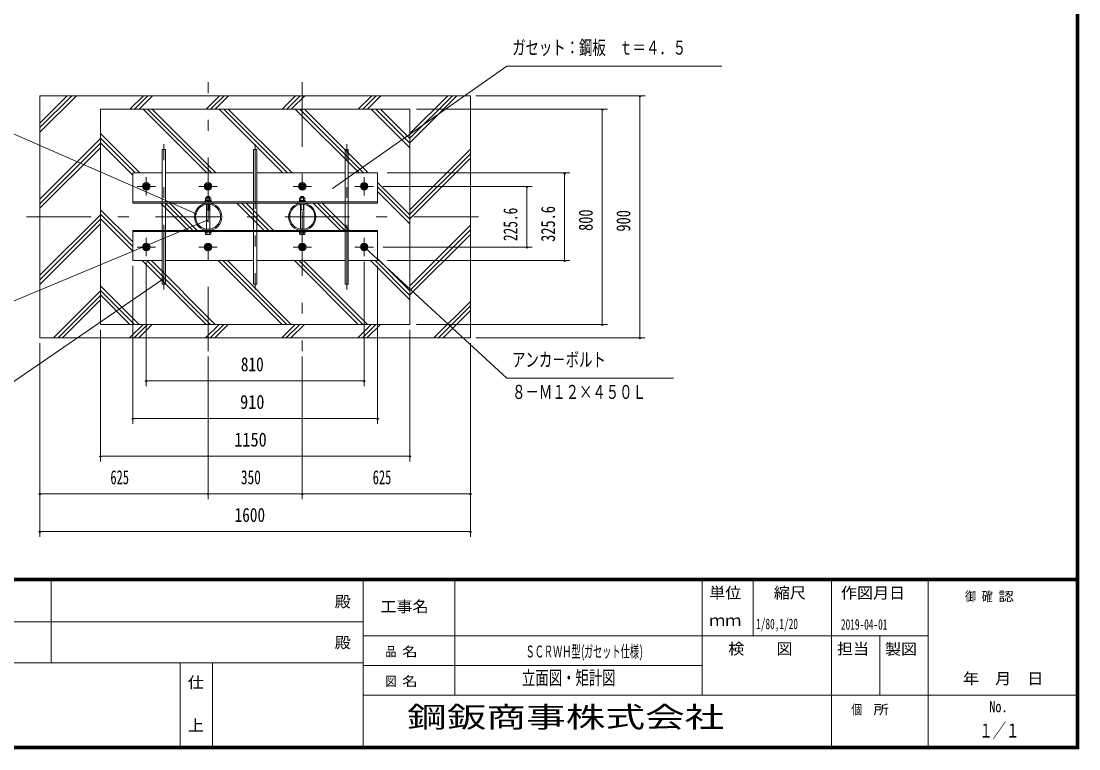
# Model space of a CAD drawing. Units: millimetres, scale not verified, with parts at other scales. Extents: x -34436 to 34436, y -16161 to 16159.
# Drawn here: x 18710 to 34436, y -16161 to -5341 of the extents above; entities that cross this region are included whole.
import ezdxf
from ezdxf.enums import TextEntityAlignment as Align

# ---------------------------------------------------------------- set-up
doc = ezdxf.new("R2010")
doc.units = ezdxf.units.MM
doc.header["$LTSCALE"] = 80
doc.linetypes.add('USER3', pattern=[24, 12, -5, 2, -5])
doc.layers.add('0-1_0-F1TEXT', color=7, linetype='Continuous')
doc.layers.add('0-E_2-5DIM', color=7, linetype='Continuous')
for name, color, linetype, lineweight in [('0-6_2-02BOLD', 7, 'Continuous', 18), ('0-8_2-22CENTER', 3, 'USER3', 18), ('0-9_2-42THIN', 4, 'Continuous', 18), ('0-A_2-52DIM', 3, 'Continuous', 18), ('0-B_2-62HATCH', 2, 'Continuous', 18), ('0-C_F-F1PAPER', 5, 'Continuous', 18)]:
    doc.layers.add(name, color=color, linetype=linetype, lineweight=lineweight)
doc.styles.add('ＭＳ ゴシック', font='')
doc.styles.get('ＭＳ ゴシック').set_extended_font_data('MS Gothic')

msp = doc.modelspace()

# ---------------------------------------------------------------- linework, layer by layer
at = {"layer": '0-6_2-02BOLD'}
for p, q in [((20854.1, -7597.9), (22166.11, -7597.9)), ((22214.11, -7597.9), (23526.12, -7597.9)), ((21514.1, -7955.38), (21466.1, -7955.38)), ((21470.47, -8006.69), (21470.47, -7970.31)), ((21478.11, -8018.69), (21490.11, -8006.69)), ((21502.1, -8006.69), (21490.11, -8018.69)), ((21509.73, -7970.31), (21509.73, -8006.69)), ((22870.48, -8006.69), (22870.48, -7970.31)), ((22890.11, -8018.69), (22878.11, -8006.69)), ((22890.11, -8006.69), (22902.1, -8018.69)), ((22909.74, -7970.31), (22909.74, -8006.69)), ((22914.1, -7955.38), (22914.1, -7966.7)), ((20370.1, -8027.9), (24010.11, -8027.9)), ((20806.1, -8045.9), (20806.1, -8452.3)), ((20854.1, -8452.3), (20854.1, -8045.9)), ((21466.1, -8064.25), (21466.1, -8433.95)), ((21466.1, -8147.38), (21514.1, -8147.38)), ((21514.1, -8433.95), (21514.1, -8064.25)), ((22166.11, -8452.3), (22166.11, -8045.9)), ((22214.11, -8045.9), (22214.11, -8452.3)), ((22866.11, -8064.25), (22866.11, -8433.95)), ((22914.1, -8147.38), (22866.11, -8147.38)), ((22914.1, -8433.95), (22914.1, -8064.25)), ((23526.12, -8045.9), (23526.12, -8452.3)), ((23574.12, -8452.3), (23574.12, -8045.9)), ((24010.11, -8470.3), (20370.1, -8470.3)), ((21470.47, -8479.5), (21470.47, -8507.88)), ((21509.73, -8507.88), (21509.73, -8479.5)), ((22842.11, -8479.5), (22842.11, -8470.3)), ((22870.48, -8479.5), (22870.48, -8507.88)), ((22909.74, -8479.5), (22909.74, -8507.88)), ((20854.1, -8900.3), (22166.11, -8900.3)), ((22214.11, -8900.3), (23526.12, -8900.3)), ((23574.12, -8900.3), (24010.11, -8900.3))]:
    msp.add_line(p, q, dxfattribs=at)
for points in [[(25390.11, -10049.1), (25390.11, -6449.1), (18990.1, -6449.1), (18990.1, -10049.1)], [(24490.1, -9849.1), (24490.1, -6649.1), (19890.11, -6649.1), (19890.11, -9849.1)], [(20589.74, -7763.9), (20550.48, -7763.9), (20530.85, -7797.9), (20550.48, -7831.9), (20589.74, -7831.9), (20609.37, -7797.9)], [(21470.47, -7831.9), (21450.84, -7797.9), (21470.47, -7763.9), (21509.73, -7763.9), (21529.36, -7797.9), (21509.73, -7831.9)], [(22870.48, -7831.9), (22909.74, -7831.9), (22929.37, -7797.9), (22909.74, -7763.9), (22870.48, -7763.9), (22850.85, -7797.9)], [(23829.73, -7831.9), (23790.47, -7831.9), (23770.84, -7797.9), (23790.47, -7763.9), (23829.73, -7763.9), (23849.36, -7797.9)], [(20550.48, -8666.3), (20530.85, -8700.3), (20550.48, -8734.3), (20589.74, -8734.3), (20609.37, -8700.3), (20589.74, -8666.3)], [(21470.47, -8666.3), (21450.84, -8700.3), (21470.47, -8734.3), (21509.73, -8734.3), (21529.36, -8700.3), (21509.73, -8666.3)], [(22909.74, -8666.3), (22929.37, -8700.3), (22909.74, -8734.3), (22870.48, -8734.3), (22850.85, -8700.3), (22870.48, -8666.3)], [(23829.73, -8734.3), (23790.47, -8734.3), (23770.84, -8700.3), (23790.47, -8666.3), (23829.73, -8666.3), (23849.36, -8700.3)]]:
    msp.add_lwpolyline(points, close=True, dxfattribs=at)
for points in [[(20854.1, -8027.9), (20854.1, -7249.1), (20806.1, -7249.1), (20806.1, -8027.9)], [(22166.11, -8027.9), (22166.11, -7249.1), (22214.11, -7249.1), (22214.11, -8027.9)], [(23574.12, -8027.9), (23574.12, -7249.1), (23526.12, -7249.1), (23526.12, -8027.9)], [(23574.12, -7597.9), (24010.11, -7597.9), (24010.11, -8045.9), (20370.1, -8045.9), (20370.1, -7597.9), (20806.1, -7597.9)], [(21538.1, -8027.9), (21538.1, -8018.69), (21442.11, -8018.69), (21442.11, -8027.9)], [(21447.1, -8018.69), (21447.1, -8006.69), (21533.1, -8006.69), (21533.1, -8018.69)], [(21529.36, -8006.69), (21529.36, -7970.31), (21523.1, -7966.7), (21457.11, -7966.7), (21450.84, -7970.31), (21450.84, -8006.69)], [(21466.1, -7966.7), (21466.1, -7955.38), (21474.1, -7947.38), (21506.11, -7947.38), (21514.1, -7955.38), (21514.1, -7966.7)], [(22938.11, -8027.9), (22938.11, -8018.69), (22842.11, -8018.69), (22842.11, -8027.9)], [(22847.1, -8018.69), (22847.1, -8006.69), (22933.11, -8006.69), (22933.11, -8018.69)], [(22929.37, -8006.69), (22929.37, -7970.31), (22923.1, -7966.7), (22857.1, -7966.7), (22850.85, -7970.31), (22850.85, -8006.69)], [(22866.11, -7966.7), (22866.11, -7955.38), (22914.1, -7955.38), (22906.11, -7947.38), (22874.11, -7947.38), (22866.11, -7955.38)], [(24010.11, -8900.3), (24010.11, -8452.3), (20370.1, -8452.3), (20370.1, -8900.3), (20806.1, -8900.3)], [(20806.1, -8470.3), (20806.1, -9249.1), (20854.1, -9249.1), (20854.1, -8470.3)], [(21442.11, -8470.3), (21442.11, -8479.5), (21538.1, -8479.5), (21538.1, -8470.3)], [(21529.36, -8479.5), (21529.36, -8507.88), (21523.1, -8511.5), (21457.11, -8511.5), (21450.84, -8507.88), (21450.84, -8479.5)], [(22214.11, -8470.3), (22214.11, -9249.1), (22166.11, -9249.1), (22166.11, -8470.3)], [(22842.11, -8479.5), (22938.11, -8479.5), (22938.11, -8470.3)], [(22857.1, -8511.5), (22850.85, -8507.88), (22850.85, -8479.5)], [(22929.37, -8479.5), (22929.37, -8507.88), (22923.1, -8511.5), (22857.1, -8511.5)], [(23526.12, -8470.3), (23526.12, -9249.1), (23574.12, -9249.1), (23574.12, -8470.3)]]:
    msp.add_lwpolyline(points, dxfattribs=at)
for centre, radius in [((20570.11, -7797.9), 56), ((20570.11, -7797.9), 43), ((20570.11, -7797.9), 33), ((20570.11, -7797.9), 24), ((21490.11, -7797.9), 56), ((21490.11, -7797.9), 43), ((21490.11, -7797.9), 33), ((21490.11, -7797.9), 24), ((22890.11, -7797.9), 56), ((22890.11, -7797.9), 43), ((22890.11, -7797.9), 33), ((22890.11, -7797.9), 24), ((23810.1, -7797.9), 56), ((23810.1, -7797.9), 43), ((23810.1, -7797.9), 33), ((23810.1, -7797.9), 24), ((21490.11, -8249.1), 203.2), ((21490.11, -8249.1), 186.4), ((22890.11, -8249.1), 203.2), ((22890.11, -8249.1), 186.4), ((20570.11, -8700.3), 56), ((21490.11, -8700.3), 56), ((22890.11, -8700.3), 56), ((23810.1, -8700.3), 56), ((20570.11, -8700.3), 43), ((20570.11, -8700.3), 33), ((20570.11, -8700.3), 24), ((21490.11, -8700.3), 43), ((21490.11, -8700.3), 33), ((21490.11, -8700.3), 24), ((22890.11, -8700.3), 43), ((22890.11, -8700.3), 33), ((22890.11, -8700.3), 24), ((23810.1, -8700.3), 43), ((23810.1, -8700.3), 33), ((23810.1, -8700.3), 24)]:
    msp.add_circle(centre, radius, dxfattribs=at)
for centre, radius, start, end in [((21460.66, -7981.84), 15.13, 49.57008, 90), ((21490.11, -8021.81), 55.12, 69.13591, 110.86404), ((21519.55, -7981.84), 15.13, 90, 130.42987), ((22860.65, -7981.84), 15.13, 49.5701, 90), ((22890.11, -8021.81), 55.12, 69.13593, 110.86406), ((22919.55, -7981.84), 15.13, 90, 130.42989), ((21460.66, -8496.36), 15.13, 270, 310.42987), ((21490.11, -8456.38), 55.12, 249.13591, 290.86404), ((21519.55, -8496.36), 15.13, 229.57008, 270), ((22860.65, -8496.36), 15.13, 270, 310.42989), ((22890.11, -8456.38), 55.12, 249.13593, 290.86406), ((22919.55, -8496.36), 15.13, 229.5701, 270)]:
    msp.add_arc(centre, radius, start, end, dxfattribs=at)
at = {"layer": '0-8_2-22CENTER'}
for p, q in [((21490.11, -10249.1), (21490.11, -6249.1)), ((22890.11, -6249.1), (22890.11, -10249.1)), ((20830.1, -9329.1), (20830.1, -7169.1)), ((22190.11, -7169.1), (22190.11, -9329.1)), ((23550.12, -9329.1), (23550.12, -7169.1)), ((20570.11, -7661.32), (20570.11, -7934.48)), ((23810.1, -7934.48), (23810.1, -7661.32)), ((20706.68, -7797.9), (20433.52, -7797.9)), ((21353.53, -7797.9), (21626.68, -7797.9)), ((23026.68, -7797.9), (22753.53, -7797.9)), ((23946.69, -7797.9), (23673.53, -7797.9)), ((18790.1, -8249.1), (25590.11, -8249.1)), ((20570.11, -8836.88), (20570.11, -8563.72)), ((23810.1, -8563.72), (23810.1, -8836.88)), ((20706.68, -8700.3), (20433.52, -8700.3)), ((21626.68, -8700.3), (21353.53, -8700.3)), ((22753.53, -8700.3), (23026.68, -8700.3)), ((23946.69, -8700.3), (23673.53, -8700.3))]:
    msp.add_line(p, q, dxfattribs=at)
at = {"layer": '0-9_2-42THIN'}
for p, q in [((21472.11, -7949.38), (21472.11, -7966.7)), ((21508.11, -7966.7), (21508.11, -7949.38)), ((22872.1, -7949.38), (22872.1, -7966.7)), ((22908.1, -7966.7), (22908.1, -7949.38))]:
    msp.add_line(p, q, dxfattribs=at)
for points in [[(21466.1, -8157.77), (21472.11, -8147.38), (21472.11, -8063.57)], [(21508.11, -8063.57), (21508.11, -8147.38), (21514.1, -8157.77)], [(22872.1, -8063.57), (22872.1, -8147.38), (22866.11, -8157.77)], [(22914.1, -8157.77), (22908.1, -8147.38), (22908.1, -8063.57)]]:
    msp.add_lwpolyline(points, dxfattribs=at)
for centre in [(20570.11, -7797.9), (21490.11, -7797.9), (22890.11, -7797.9), (23810.1, -7797.9), (20570.11, -8700.3), (21490.11, -8700.3), (22890.11, -8700.3), (23810.1, -8700.3)]:
    msp.add_circle(centre, 18, dxfattribs=at)
at = {"layer": '0-A_2-52DIM'}
for p, q in [((17570.11, -6569.1), (21301.24, -8199.58)), ((25470.11, -6449.1), (27990.12, -6449.1)), ((27926.12, -6449.1), (27894.12, -6449.1)), ((27910.12, -6449.1), (27910.12, -10049.1)), ((27430.12, -6649.1), (24586.9, -6649.1)), ((27366.12, -6649.1), (27334.12, -6649.1)), ((27350.12, -9849.1), (27350.12, -6649.1)), ((26870.11, -7597.9), (24154.41, -7597.9)), ((26806.12, -7597.9), (26774.12, -7597.9)), ((26790.12, -8900.3), (26790.12, -7597.9)), ((24090.99, -7797.9), (26310.12, -7797.9)), ((26246.12, -7797.9), (26214.12, -7797.9)), ((26230.12, -7797.9), (26230.12, -8700.3)), ((21317.24, -8199.58), (21285.24, -8199.58)), ((21493.24, -8297.93), (21461.24, -8297.93)), ((25930.11, -10649.1), (23819.95, -8708.42)), ((26310.12, -8700.3), (24090.99, -8700.3)), ((26246.12, -8700.3), (26214.12, -8700.3)), ((20570.11, -10769.1), (20570.11, -8916.88)), ((23810.1, -8916.88), (23810.1, -10769.1)), ((24154.41, -8900.3), (26870.11, -8900.3)), ((26806.12, -8900.3), (26774.12, -8900.3)), ((20370.1, -8980.3), (20370.1, -11329.1)), ((24010.11, -11329.1), (24010.11, -8980.3)), ((20831.26, -9175.67), (20799.26, -9175.67)), ((24586.9, -9849.1), (27430.12, -9849.1)), ((27366.12, -9849.1), (27334.12, -9849.1)), ((19890.11, -9929.1), (19890.11, -11889.1)), ((24490.1, -11889.1), (24490.1, -9929.1)), ((27990.12, -10049.1), (25470.11, -10049.1)), ((27926.12, -10049.1), (27894.12, -10049.1)), ((18990.1, -13009.1), (18990.1, -10129.1)), ((25390.11, -10129.1), (25390.11, -13009.1)), ((21490.11, -12449.1), (21490.11, -10329.1)), ((22890.11, -10329.1), (22890.11, -12449.1)), ((20586.11, -10689.1), (20554.11, -10689.1)), ((23810.1, -10689.1), (20570.11, -10689.1)), ((23826.1, -10689.1), (23794.1, -10689.1)), ((25930.11, -10649.1), (28410.12, -10649.1)), ((20386.1, -11249.1), (20354.1, -11249.1)), ((20370.1, -11249.1), (24010.11, -11249.1)), ((24026.12, -11249.1), (23994.12, -11249.1)), ((19906.11, -11809.1), (19874.11, -11809.1)), ((19890.11, -11809.1), (24490.11, -11809.1)), ((24506.11, -11809.1), (24474.11, -11809.1)), ((19006.1, -12369.1), (18974.1, -12369.1)), ((18990.1, -12369.1), (25390.11, -12369.1)), ((21506.1, -12369.1), (21474.1, -12369.1)), ((22906.11, -12369.1), (22874.11, -12369.1)), ((25406.12, -12369.1), (25374.12, -12369.1)), ((19006.1, -12929.1), (18974.1, -12929.1)), ((25390.11, -12929.1), (18990.1, -12929.1)), ((25406.12, -12929.1), (25374.12, -12929.1))]:
    msp.add_line(p, q, dxfattribs=at)
for points in [[(23341.3, -7829.8), (25930.11, -6009.09), (29130.11, -6009.09)], [(21477.24, -8297.93), (17570.11, -9929.1), (14850.1, -9929.1)], [(15068.76, -11418.33), (17548.76, -11418.33), (20815.26, -9175.67)]]:
    msp.add_lwpolyline(points, dxfattribs=at)
for centre in [(27910.12, -6449.1), (27350.12, -6649.1), (26790.12, -7597.9), (26230.12, -7797.9), (21301.24, -8199.58), (21477.24, -8297.93), (26230.12, -8700.3), (26790.12, -8900.3), (20815.26, -9175.67), (27350.12, -9849.1), (27910.12, -10049.1), (20570.11, -10689.1), (23810.1, -10689.1), (20370.1, -11249.1), (24010.12, -11249.1), (19890.11, -11809.1), (24490.11, -11809.1), (18990.1, -12369.1), (21490.1, -12369.1), (22890.11, -12369.1), (25390.12, -12369.1), (18990.1, -12929.1), (25390.12, -12929.1)]:
    msp.add_arc(centre, 16, 180, 0, dxfattribs=at)
at = {"layer": '0-B_2-62HATCH'}
for p, q in [((19532.51, -6449.1), (18990.1, -6991.51)), ((18990.1, -6923.63), (19464.62, -6449.1)), ((19396.74, -6449.1), (18990.1, -6855.75)), ((20328.11, -6649.1), (20528.11, -6449.1)), ((20596, -6449.1), (20395.99, -6649.1)), ((20463.87, -6649.1), (20663.88, -6449.1)), ((21459.48, -6649.1), (21659.48, -6449.1)), ((21727.36, -6449.1), (21527.37, -6649.1)), ((21795.25, -6449.1), (21595.24, -6649.1)), ((22590.85, -6649.1), (22790.86, -6449.1)), ((22858.74, -6449.1), (22658.74, -6649.1)), ((22726.62, -6649.1), (22926.62, -6449.1)), ((23722.22, -6649.1), (23922.23, -6449.1)), ((23990.11, -6449.1), (23790.11, -6649.1)), ((23857.99, -6649.1), (24057.99, -6449.1)), ((24490.1, -7080.48), (25121.48, -6449.1)), ((25189.36, -6449.1), (24490.1, -7148.36)), ((24490.1, -7012.6), (25053.6, -6449.1)), ((21471.02, -7597.9), (20522.22, -6649.1)), ((20590.11, -6649.1), (21538.9, -7597.9)), ((21606.78, -7597.9), (20657.99, -6649.1)), ((21653.59, -6649.1), (22602.39, -7597.9)), ((22670.28, -7597.9), (21721.47, -6649.1)), ((21789.36, -6649.1), (22738.16, -7597.9)), ((23733.76, -7597.9), (22784.96, -6649.1)), ((22852.84, -6649.1), (23801.65, -7597.9)), ((23869.53, -7597.9), (22920.73, -6649.1)), ((23916.34, -6649.1), (24490.1, -7222.87)), ((24490.1, -7154.99), (23984.21, -6649.1)), ((24052.1, -6649.1), (24490.1, -7087.1)), ((19890.11, -7012.6), (20475.41, -7597.9)), ((19890.11, -7087.11), (18990.1, -7987.12)), ((18990.1, -8055), (19890.11, -7154.99)), ((18990.1, -8122.88), (19890.11, -7222.87)), ((20407.53, -7597.9), (19890.11, -7080.47)), ((19890.11, -7148.36), (20370.1, -7628.35)), ((25390.11, -7243.95), (24490.1, -8143.96)), ((24490.1, -8211.84), (25390.11, -7311.84)), ((25390.11, -7379.72), (24490.1, -8279.73)), ((24490.1, -8218.48), (24010.11, -7738.48)), ((24490.1, -8286.36), (24010.11, -7806.37)), ((24010.11, -7874.25), (24490.1, -8354.24)), ((20370.1, -8623.95), (19890.11, -8143.96)), ((20787.65, -8045.9), (21194.05, -8452.3)), ((21261.93, -8452.3), (20855.53, -8045.9)), ((20923.41, -8045.9), (21329.81, -8452.3)), ((22325.42, -8452.3), (21919.02, -8045.9)), ((21986.9, -8045.9), (22393.3, -8452.3)), ((22461.18, -8452.3), (22054.78, -8045.9)), ((23050.39, -8045.9), (23456.79, -8452.3)), ((23524.68, -8452.3), (23118.27, -8045.9)), ((23186.16, -8045.9), (23592.56, -8452.3)), ((18990.1, -9118.49), (19890.11, -8218.48)), ((19890.11, -8286.36), (18990.1, -9186.37)), ((19890.11, -8211.84), (20370.1, -8691.84)), ((20370.1, -8759.72), (19890.11, -8279.73)), ((19890.11, -8354.24), (18990.1, -9254.25)), ((24490.1, -9275.34), (25390.11, -8375.33)), ((24490.1, -9343.22), (25390.11, -8443.21)), ((25390.11, -8511.09), (24490.1, -9411.1)), ((21459.48, -9849.1), (20510.68, -8900.3)), ((20578.56, -8900.3), (21527.36, -9849.1)), ((21595.24, -9849.1), (20646.44, -8900.3)), ((21642.05, -8900.3), (22590.85, -9849.1)), ((22658.73, -9849.1), (21709.93, -8900.3)), ((21777.81, -8900.3), (22726.62, -9849.1)), ((23722.22, -9849.1), (22773.42, -8900.3)), ((22841.3, -8900.3), (23790.1, -9849.1)), ((23857.99, -9849.1), (22909.18, -8900.3)), ((23904.79, -8900.3), (24490.1, -9485.61)), ((24490.1, -9417.73), (23972.67, -8900.3)), ((24010.11, -8869.85), (24490.1, -9349.84)), ((19890.11, -9275.34), (20463.87, -9849.1)), ((19890.11, -9349.85), (19190.86, -10049.1)), ((19258.74, -10049.1), (19890.11, -9417.73)), ((20395.99, -9849.1), (19890.11, -9343.22)), ((19890.11, -9411.1), (20328.11, -9849.1)), ((19890.11, -9485.61), (19326.62, -10049.1)), ((25390.11, -9506.69), (24847.71, -10049.1)), ((24915.59, -10049.1), (25390.11, -9574.58)), ((25390.11, -9642.46), (24983.47, -10049.1)), ((20522.23, -9849.1), (20322.23, -10049.1)), ((20390.1, -10049.1), (20590.11, -9849.1)), ((20657.99, -9849.1), (20457.99, -10049.1)), ((21653.59, -9849.1), (21453.6, -10049.1)), ((21521.48, -10049.1), (21721.48, -9849.1)), ((21789.36, -9849.1), (21589.36, -10049.1)), ((22784.96, -9849.1), (22584.97, -10049.1)), ((22652.85, -10049.1), (22852.85, -9849.1)), ((22920.73, -9849.1), (22720.73, -10049.1)), ((23716.34, -10049.1), (23916.34, -9849.1)), ((23984.22, -9849.1), (23784.22, -10049.1)), ((23852.1, -10049.1), (24052.1, -9849.1))]:
    msp.add_line(p, q, dxfattribs=at)
at = {"layer": '0-C_F-F1PAPER'}
for p, q in [((34396.13, -13624.99), (-11443.87, -13624.99)), ((-11443.87, -13628.99), (34396.13, -13628.99)), ((34396.13, -13632.99), (-11443.87, -13632.99)), ((-11443.87, -13636.99), (34396.13, -13636.99)), ((34396.13, -13640.99), (-11443.87, -13640.99)), ((-11443.87, -13644.99), (34396.13, -13644.99)), ((34396.13, -13648.99), (-11443.87, -13648.99)), ((-11443.87, -13652.99), (34396.13, -13652.99)), ((34396.13, -13656.99), (-11443.87, -13656.99)), ((-11443.87, -13660.99), (34396.13, -13660.99)), ((34396.13, -13664.99), (-11443.87, -13664.99)), ((19156.14, -14880.99), (19156.14, -13664.99)), ((23796.13, -16160.99), (23796.13, -13664.99)), ((25156.13, -13664.99), (25156.13, -15360.99)), ((28836.14, -15360.99), (28836.14, -13664.99)), ((29596.14, -13664.99), (29596.14, -14480.99)), ((30756.14, -16160.99), (30756.14, -13664.99)), ((32196.14, -16160.99), (32196.14, -13664.99)), ((17716.14, -14272.99), (23796.13, -14272.99)), ((23796.13, -14480.99), (32196.14, -14480.99)), ((31476.13, -14480.99), (31476.13, -15360.99)), ((23796.13, -14880.99), (17716.14, -14880.99)), ((21076.13, -14880.99), (21076.13, -16160.99)), ((21556.13, -16160.99), (21556.13, -14880.99)), ((28836.14, -14920.99), (23796.13, -14920.99)), ((23796.13, -15360.99), (34436.13, -15360.99))]:
    msp.add_line(p, q, dxfattribs=at)
for points in [[(34436.13, -16160.99), (-11483.87, -16160.99), (-11483.87, 15999.01), (34436.13, 15999.01)], [(34432.13, -16156.99), (-11479.87, -16156.99), (-11479.87, 15995.01), (34432.13, 15995.01)], [(34428.13, -16152.99), (34428.13, 15991.01), (-11475.87, 15991.01), (-11475.87, -16152.99)], [(34424.13, -16148.99), (-11471.87, -16148.99), (-11471.87, 15987.01), (34424.13, 15987.01)], [(34420.13, -16144.99), (34420.13, 15983.01), (-11467.87, 15983.01), (-11467.87, -16144.99)], [(34416.13, -16140.99), (-11463.87, -16140.99), (-11463.87, 15979.01), (34416.13, 15979.01)], [(34412.13, -16136.99), (34412.13, 15975.01), (-11459.87, 15975.01), (-11459.87, -16136.99)], [(34408.13, -16132.99), (-11455.87, -16132.99), (-11455.87, 15971.01), (34408.13, 15971.01)], [(34404.13, -16128.99), (-11451.87, -16128.99), (-11451.87, 15967.01), (34404.13, 15967.01)], [(34400.13, -16124.99), (-11447.87, -16124.99), (-11447.87, 15963.01), (34400.13, 15963.01)], [(34396.13, -16120.99), (34396.13, 15959.01), (-11443.87, 15959.01), (-11443.87, -16120.99)]]:
    msp.add_lwpolyline(points, close=True, dxfattribs=at)

# ---------------------------------------------------------------- texts
at = {"layer": '0-1_0-F1TEXT', "style": 'ＭＳ ゴシック'}
for s, height, width, p in [('1/80,1/20', 156.3, 0.65, (29638.02, -14427.71)), ('2019-04-01', 156.3, 0.65, (30899, -14435.62)), ('ＳＣＲＷＨ型(', 177.1, 0.55, (26209.79, -14855.48)), ('ガセット仕様)', 177.1, 0.55, (27078.24, -14855.48)), ('立面図・矩計図', 208.4, 0.7, (26156.14, -15272.57)), ('１／１', 208.4, 0.7, (32956.13, -16056.18))]:
    msp.add_text(s, height=height, dxfattribs=dict(at, width=width)).set_placement(p, align=Align.BOTTOM_LEFT)
at = {"layer": '0-A_2-52DIM', "color": 7, "style": 'ＭＳ ゴシック'}
for s, width, p in [('ガセット：鋼板\u3000ｔ＝４．５', 0.7, (26010.12, -5900.67)), ('810', 0.8, (21976.78, -10609.1)), ('アンカ－ボルト', 0.7, (26010.12, -10540.68)), ('８－Ｍ１２×４５０Ｌ', 0.7, (26010.12, -11020.67)), ('910', 0.85, (21966, -11169.1)), ('1150', 0.85, (21879.61, -11729.1)), ('625', 0.65, (20037.19, -12289.1)), ('350', 0.7, (21976.87, -12289.1)), ('625', 0.65, (23937.2, -12289.1)), ('1600', 0.8, (21883.68, -12849.1))]:
    msp.add_text(s, height=208.4, dxfattribs=dict(at, width=width)).set_placement(p, align=Align.BOTTOM_LEFT)
for s, width, p in [('225.6', 0.7, (26150.12, -8610.91)), ('325.6', 0.75, (26710.12, -8621.71)), ('800', 0.75, (27270.12, -8459.35)), ('900', 0.75, (27830.12, -8469.3))]:
    msp.add_text(s, height=208.4, rotation=90, dxfattribs=dict(at, width=width)).set_placement(p, align=Align.BOTTOM_LEFT)
at = {"layer": '0-C_F-F1PAPER', "color": 7, "style": 'ＭＳ ゴシック'}
for s, height, width, p in [('単位', 166.7, 1.05, (28940.14, -13974.25)), ('縮尺', 166.7, 1.05, (29900.14, -13974.25)), ('作図月日', 166.7, 1.05, (30898.37, -13975.89)), ('御 ', 141.7, 0.85, (32744.54, -14008.08)), ('確 ', 141.7, 0.85, (32991.56, -14008.08)), ('認', 141.7, 1.2, (33238.57, -14008.08)), ('殿', 166.7, 1.05, (23372.13, -14106.25)), ('工事名', 166.7, 1.05, (24052.13, -14178.25)), ('ｍｍ', 166.7, 1.05, (28940.14, -14382.25)), ('殿', 166.7, 1.05, (23372.13, -14714.25)), ('名', 141.7, 1.2, (24373.15, -14828.99)), ('検\u3000\u3000図', 166.7, 1.05, (29224.14, -14806.25)), ('担当', 166.7, 1.05, (30840.14, -14806.25)), ('製図', 166.7, 1.05, (31553.7, -14810.18)), ('品 ', 141.7, 0.85, (24126.14, -14828.99)), ('仕', 166.7, 1.05, (21188.14, -15306.25)), ('図 ', 141.7, 0.85, (24126.14, -15268.99)), ('名', 141.7, 1.2, (24373.15, -15268.99)), ('\u3000年\u3000月\u3000日', 166.7, 1.05, (32474.12, -15249.34)), ('個  ', 141.7, 0.85, (31052.14, -15688.99)), ('所', 141.7, 1.2, (31381.49, -15688.99)), ('No.', 166.7, 0.8, (33104.14, -15666.25)), ('上', 166.7, 1.05, (21188.14, -15946.25))]:
    msp.add_text(s, height=height, dxfattribs=dict(at, width=width)).set_placement(p, align=Align.BOTTOM_LEFT)
at = {"layer": '0-E_2-5DIM', "style": 'ＭＳ ゴシック', "width": 1.4}
msp.add_text('鋼鈑商事株式会社', height=308.7, dxfattribs=at).set_placement((24448.96, -15935.25), align=Align.BOTTOM_LEFT)

doc.saveas('drawing.dxf')
